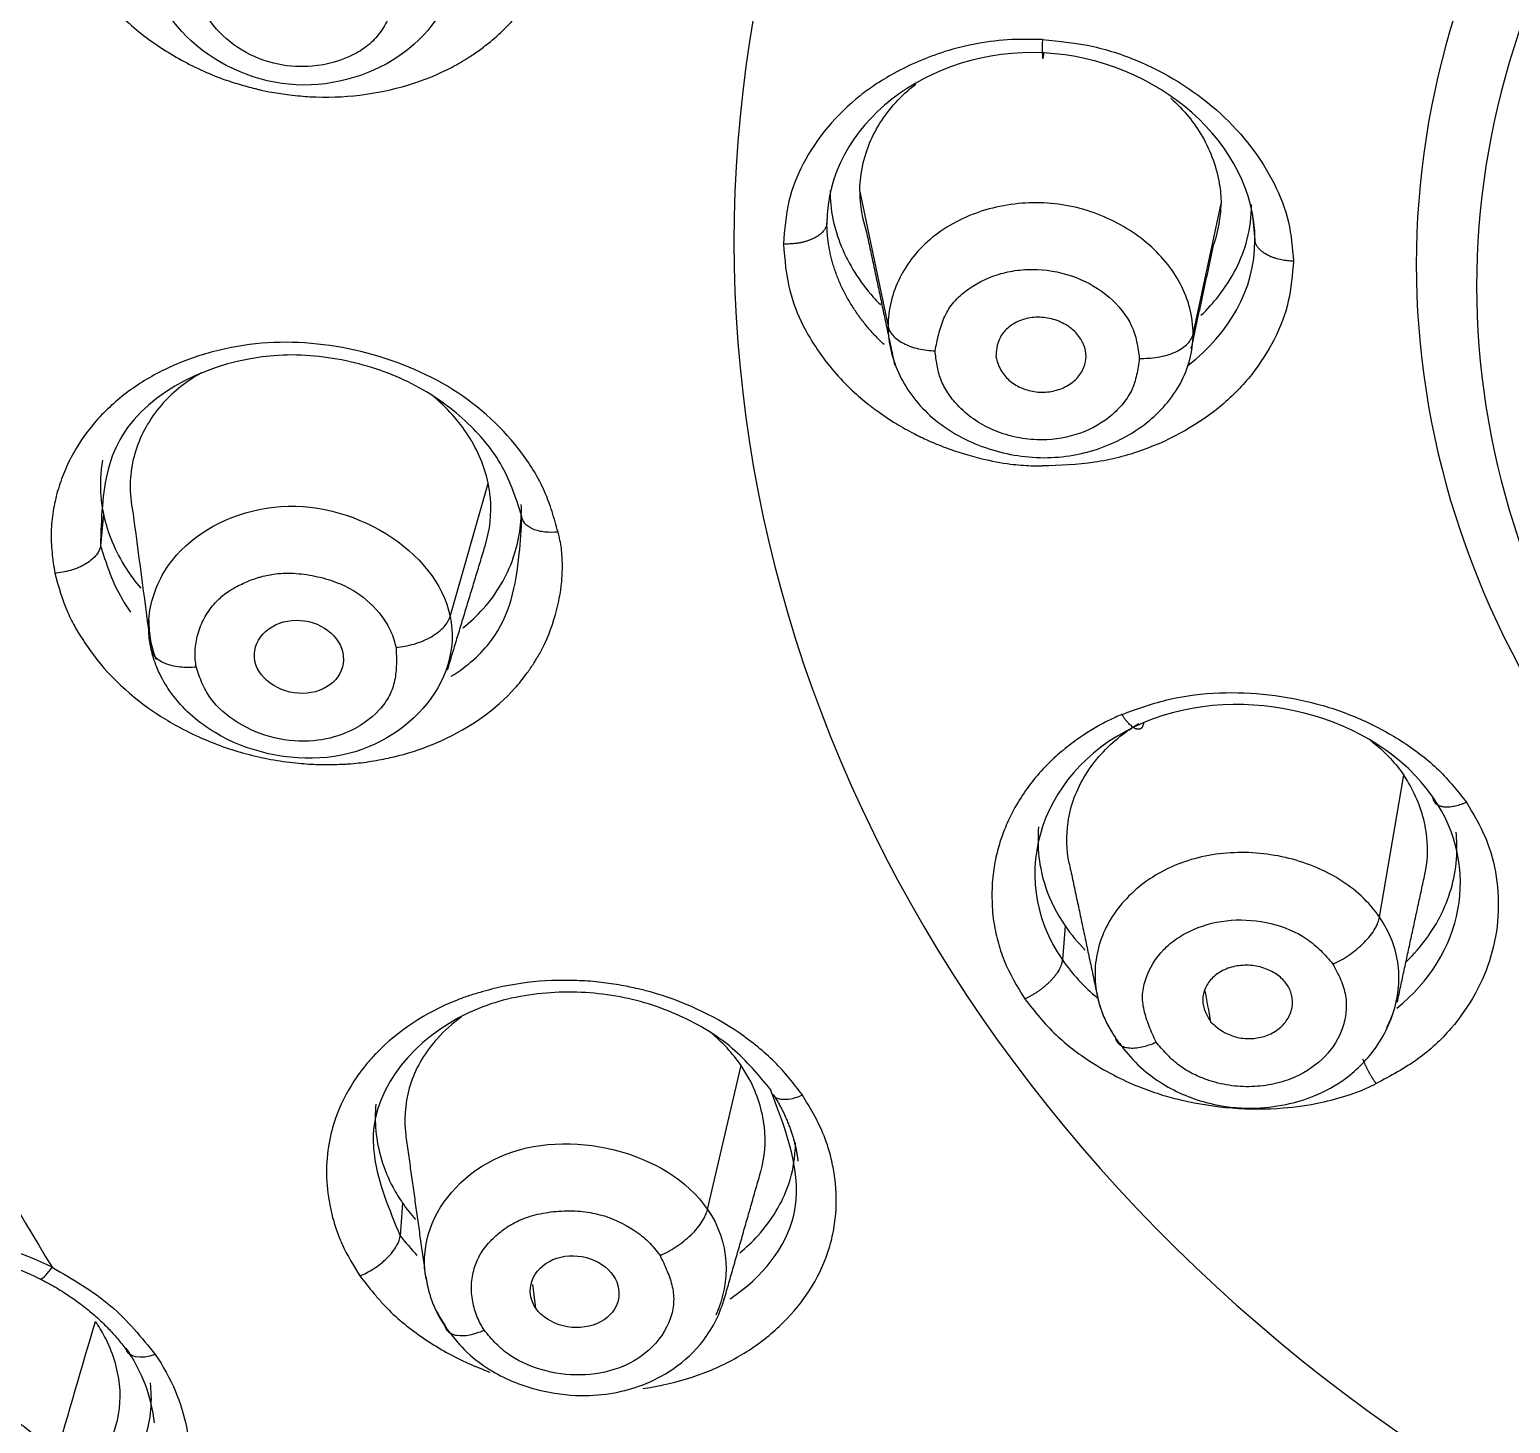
# Model space of a CAD drawing. Extents: x 0 to 1128, y 0 to 827.
# Drawn here: x 411.91 to 426.5, y 530.22 to 543.95 of the extents above; entities that cross this region are included whole.
import ezdxf

# ---------------------------------------------------------------- set-up
doc = ezdxf.new("R2010")
doc.units = 0
doc.header["$LTSCALE"] = 10
doc.header["$MEASUREMENT"] = 0
doc.layers.add('1', color=7, linetype='CONTINUOUS')

msp = doc.modelspace()

# ---------------------------------------------------------------- linework, layer by layer
at = {"layer": '1', "color": 7, "linetype": 'Continuous', "lineweight": -3}
for p, q in [((420.093, 542.357), (420.103, 542.309)), ((420.103, 542.309), (420.371, 541.028)), ((423.376, 540.954), (423.648, 542.224)), ((423.648, 542.224), (423.651, 542.239)), ((423.962, 542.121), (423.985, 541.878)), ((416.057, 538.17), (416.428, 539.472)), ((416.428, 539.472), (416.432, 539.484)), ((412.642, 539.18), (412.613, 538.868)), ((425.212, 535.207), (425.448, 536.591)), ((425.448, 536.591), (425.451, 536.607)), ((422.115, 535.12), (422.088, 534.787)), ((418.593, 532.326), (418.919, 533.732)), ((418.919, 533.732), (418.923, 533.745)), ((415.589, 532.388), (415.564, 532.067)), ((416.901, 531.352), (416.873, 531.587))]:
    msp.add_line(p, q, dxfattribs=at)
for centre, major_axis, start_param, end_param in [((437.081, 545.153), (38.932, 0), 1.570796, 3.633743), ((437.081, 545.084), (38.762, 0), 1.570796, 4.712389), ((437.081, 545.06), (38.555, 0), 1.570796, 4.712389), ((437.081, 545.06), (-37.7, 0), 4.712389, 7.319813), ((437.081, 541.86), (-18.228, 0), 4.712389, 7.853982), ((437.081, 541.64), (11.507, 0), 1.570796, 4.712389), ((437.081, 541.425), (10.912, 0), 1.570796, 4.712389), ((437.081, 541.611), (-10.285, 0), 4.712389, 7.853982), ((437.081, 544.455), (-36.953, 0), 0, 1.570796), ((437.081, 542.522), (28.054, 0), 3.451694, 3.616785), ((437.081, 544.651), (37.281, 0), 3.592657, 5.752256)]:
    msp.add_ellipse(centre, major_axis=major_axis, ratio=0.838671, start_param=start_param, end_param=end_param, dxfattribs=at)
for points, knots in [([(431.04, 512.535), (425.999, 513.17), (421.141, 514.611), (412.396, 518.844), (408.492, 521.677), (402.205, 528.29), (399.797, 532.118), (396.83, 540.21), (396.254, 544.5), (397.009, 552.952), (398.337, 557.122), (402.73, 564.753), (405.778, 568.231), (413.193, 573.996), (417.54, 576.293), (426.974, 579.4), (431.994, 580.201), (437.081, 580.199)], [0, 0, 0, 0, 0.125, 0.125, 0.25, 0.25, 0.375, 0.375, 0.5, 0.5, 0.625, 0.625, 0.75, 0.75, 0.875, 0.875, 1, 1, 1, 1]), ([(396.8, 541.545), (396.777, 541.68), (396.683, 542.261), (396.531, 543.423), (396.398, 545.164), (396.381, 547.303), (396.566, 549.831), (397.058, 552.728), (397.971, 555.959), (399.43, 559.466), (401.563, 563.165), (404.488, 566.944), (408.319, 570.638), (413.091, 574.125), (416.891, 575.918), (418.859, 576.847)], [0, 0, 0, 0, 0.009615, 0.041386, 0.082395, 0.132638, 0.192115, 0.260823, 0.338758, 0.425918, 0.5223, 0.627902, 0.74272, 0.866749, 1, 1, 1, 1]), ([(412.163, 545.967), (412.143, 545.834), (412.12, 545.674), (412.13, 545.463), (412.144, 545.354), (412.164, 545.242), (412.236, 544.902), (412.418, 544.538), (412.718, 544.186), (412.887, 544.018), (413.078, 543.86), (413.28, 543.726), (413.489, 543.608), (413.698, 543.512), (413.888, 543.441), (414.03, 543.4), (414.119, 543.377), (414.162, 543.366), (414.217, 543.353), (414.319, 543.332), (414.453, 543.314), (414.578, 543.3), (414.81, 543.282), (415.334, 543.302), (415.871, 543.46), (416.224, 543.668), (416.349, 543.753), (416.537, 543.897), (416.754, 544.123), (416.949, 544.411), (417.058, 544.645), (417.102, 544.795), (417.115, 544.873), (417.119, 544.897), (417.12, 544.905)], [0, 0, 0, 0, 0.060421, 0.072084, 0.094166, 0.108903, 0.121828, 0.246435, 0.274347, 0.309247, 0.341664, 0.37181, 0.403144, 0.434459, 0.45949, 0.480233, 0.490665, 0.494549, 0.496984, 0.512085, 0.534222, 0.548197, 0.559976, 0.623043, 0.748626, 0.77488, 0.792367, 0.811517, 0.874461, 0.926138, 0.964247, 0.989067, 0.99634, 1, 1, 1, 1]), ([(416.057, 544.388), (415.921, 543.743), (415.088, 543.289), (413.945, 543.508), (413.596, 543.714), (413.259, 544.118), (413.178, 544.269), (413.106, 544.517), (413.083, 544.646), (413.088, 544.784), (413.094, 544.865), (413.107, 544.937), (413.109, 544.95)], [0, 0, 0, 0, 0.5, 0.5, 0.75, 0.75, 0.875, 0.875, 0.9375, 0.96875, 0.96875, 1, 1, 1, 1]), ([(415.525, 544.24), (415.504, 544.188), (415.462, 544.084), (415.383, 543.936), (415.268, 543.806), (415.052, 543.665), (414.74, 543.575), (414.345, 543.597), (413.993, 543.735), (413.707, 543.982), (413.578, 544.219), (413.547, 544.384), (413.542, 544.495), (413.55, 544.578), (413.555, 544.633)], [0, 0, 0, 0, 0.063636, 0.126088, 0.187939, 0.250872, 0.393805, 0.500693, 0.625165, 0.749832, 0.874912, 0.906038, 0.937161, 1, 1, 1, 1]), ([(421.891, 543.856), (421.79, 543.858), (421.463, 543.863), (420.952, 543.767), (420.515, 543.578), (420.249, 543.416), (419.896, 543.16), (419.578, 542.776), (419.371, 542.255), (419.351, 541.983), (419.341, 541.841)], [0, 0, 0, 0, 0.076539, 0.248308, 0.393169, 0.453603, 0.502015, 0.753921, 0.87163, 1, 1, 1, 1]), ([(421.891, 543.856), (422.06, 543.839), (422.395, 543.806), (423.019, 543.592), (423.686, 543.16), (424.133, 542.573), (424.334, 542.062), (424.354, 541.801), (424.364, 541.672)], [0, 0, 0, 0, 0.131505, 0.260221, 0.512195, 0.75971, 0.880917, 1, 1, 1, 1]), ([(420.093, 542.357), (420.093, 542.509), (420.122, 542.662), (420.238, 542.96), (420.33, 543.108), (420.505, 543.301), (420.571, 543.361), (420.643, 543.415)], [0, 0, 0, 0, 0.380314, 0.380314, 0.793123, 0.793123, 1, 1, 1, 1]), ([(423.157, 543.278), (423.283, 543.165), (423.389, 543.036), (423.551, 542.752), (423.607, 542.593), (423.645, 542.37), (423.651, 542.304), (423.651, 542.239)], [0, 0, 0, 0, 0.402865, 0.402865, 0.827766, 0.827766, 1, 1, 1, 1]), ([(419.799, 542.367), (419.799, 542.183), (419.838, 541.995), (419.982, 541.641), (420.091, 541.47), (420.248, 541.292), (420.273, 541.266), (420.298, 541.24)], [0, 0, 0, 0, 0.458529, 0.458529, 0.919013, 0.919013, 1, 1, 1, 1]), ([(423.376, 540.954), (423.376, 541.128), (423.286, 541.461), (422.941, 541.875), (422.531, 542.115), (422.161, 542.223), (421.87, 542.256), (421.577, 542.238), (421.295, 542.174), (421.034, 542.064), (420.803, 541.913), (420.615, 541.725), (420.431, 541.439), (420.371, 541.195), (420.371, 541.028)], [0, 0, 0, 0, 0.125, 0.25, 0.375, 0.4375, 0.5, 0.5625, 0.625, 0.6875, 0.75, 0.8125, 0.875, 1, 1, 1, 1]), ([(423.453, 541.138), (423.517, 541.198), (423.576, 541.263), (423.76, 541.498), (423.857, 541.689), (423.937, 541.999), (423.951, 542.114), (423.951, 542.229)], [0, 0, 0, 0, 0.205549, 0.205549, 0.715481, 0.715481, 1, 1, 1, 1]), ([(423.578, 541.828), (423.605, 541.906), (423.625, 541.986), (423.646, 542.124), (423.651, 542.181), (423.651, 542.239)], [0, 0, 0, 0, 0.589183, 0.589183, 1, 1, 1, 1]), ([(419.341, 541.841), (419.353, 541.687), (419.374, 541.413), (419.533, 541.013), (419.728, 540.709), (419.931, 540.477), (420.071, 540.349), (420.177, 540.26), (420.291, 540.174), (420.44, 540.074), (420.611, 539.979), (420.773, 539.899), (420.993, 539.811), (421.264, 539.726), (421.549, 539.672), (421.75, 539.655), (421.854, 539.655), (421.891, 539.654)], [0, 0, 0, 0, 0.137587, 0.245941, 0.371959, 0.442464, 0.499477, 0.525628, 0.553364, 0.613557, 0.666301, 0.705635, 0.753132, 0.848234, 0.921132, 0.972109, 1, 1, 1, 1]), ([(424.364, 541.672), (424.354, 541.539), (424.333, 541.274), (424.186, 540.896), (423.965, 540.549), (423.568, 540.14), (423.029, 539.835), (422.402, 539.671), (422.064, 539.66), (421.891, 539.654)], [0, 0, 0, 0, 0.122698, 0.244869, 0.367211, 0.490075, 0.738031, 0.866369, 1, 1, 1, 1]), ([(420.834, 540.788), (420.845, 540.843), (420.867, 540.952), (420.915, 541.11), (420.999, 541.257), (421.17, 541.418), (421.392, 541.534), (421.644, 541.587), (421.904, 541.598), (422.233, 541.53), (422.564, 541.332), (422.738, 541.118), (422.8, 540.96), (422.828, 540.852), (422.839, 540.769), (422.846, 540.714)], [0, 0, 0, 0, 0.064052, 0.126755, 0.188326, 0.250857, 0.375724, 0.438167, 0.500616, 0.625533, 0.750452, 0.874799, 0.905823, 0.936975, 1, 1, 1, 1]), ([(420.371, 541.028), (420.371, 540.864), (420.452, 540.534), (420.781, 540.106), (421.198, 539.866), (421.575, 539.76), (421.869, 539.727), (422.16, 539.746), (422.53, 539.836), (422.94, 540.055), (423.285, 540.452), (423.376, 540.78), (423.376, 540.954)], [0, 0, 0, 0, 0.125, 0.25, 0.375, 0.4375, 0.5, 0.5625, 0.625, 0.75, 0.875, 1, 1, 1, 1]), ([(420.371, 541.028), (420.374, 541.014), (420.384, 540.985), (420.415, 540.941), (420.461, 540.899), (420.54, 540.849), (420.643, 540.812), (420.753, 540.793), (420.808, 540.789), (420.834, 540.788)], [0, 0, 0, 0, 0.123912, 0.249145, 0.374378, 0.499611, 0.750076, 0.875309, 1, 1, 1, 1]), ([(422.322, 540.733), (422.322, 540.773), (422.313, 540.813), (422.282, 540.887), (422.259, 540.923), (422.2, 540.99), (422.162, 541.022), (422.077, 541.071), (422.03, 541.091), (421.931, 541.115), (421.877, 541.121), (421.777, 541.116), (421.728, 541.106), (421.639, 541.074), (421.597, 541.051), (421.527, 540.995), (421.498, 540.961), (421.459, 540.89), (421.447, 540.853), (421.436, 540.787), (421.434, 540.758), (421.434, 540.73)], [0, 0, 0, 0, 0.098506, 0.098506, 0.196465, 0.196465, 0.303981, 0.303981, 0.41042, 0.41042, 0.520243, 0.520243, 0.623988, 0.623988, 0.728719, 0.728719, 0.832938, 0.832938, 0.928316, 0.928316, 1, 1, 1, 1]), ([(417.12, 539.002), (417.101, 539.069), (417.073, 539.17), (417.028, 539.304), (416.949, 539.502), (416.699, 539.911), (415.906, 540.659), (414.656, 540.958), (413.725, 540.794), (413.286, 540.638), (412.898, 540.413), (412.575, 540.126), (412.372, 539.843), (412.254, 539.598), (412.187, 539.406), (412.143, 539.209), (412.122, 539.006), (412.132, 538.802), (412.152, 538.665), (412.163, 538.597)], [0, 0, 0, 0, 0.031466, 0.047152, 0.062813, 0.125592, 0.251146, 0.497548, 0.560328, 0.623104, 0.685882, 0.748658, 0.811438, 0.842837, 0.874274, 0.905775, 0.937225, 0.968583, 1, 1, 1, 1]), ([(422.846, 540.714), (422.875, 540.713), (422.934, 540.714), (423.058, 540.727), (423.178, 540.762), (423.272, 540.814), (423.326, 540.86), (423.361, 540.907), (423.373, 540.939), (423.376, 540.954)], [0, 0, 0, 0, 0.124691, 0.249924, 0.500389, 0.625622, 0.750855, 0.876088, 1, 1, 1, 1]), ([(416.764, 539.154), (416.71, 539.322), (416.602, 539.662), (416.221, 540.122), (415.69, 540.493), (415.027, 540.72), (413.936, 540.81), (412.8, 540.242), (412.652, 539.506), (412.631, 539.259)], [0, 0, 0, 0, 0.1005, 0.204813, 0.31329, 0.426796, 0.544733, 0.852924, 1, 1, 1, 1]), ([(422.846, 540.714), (422.839, 540.659), (422.827, 540.578), (422.8, 540.471), (422.759, 540.368), (422.677, 540.251), (422.51, 540.088), (422.23, 539.942), (421.892, 539.897), (421.612, 539.934), (421.399, 540.004), (421.207, 540.111), (421.061, 540.239), (420.955, 540.373), (420.897, 540.484), (420.868, 540.576), (420.848, 540.67), (420.84, 540.74), (420.834, 540.788)], [0, 0, 0, 0, 0.063042, 0.094196, 0.125209, 0.187664, 0.250102, 0.374984, 0.499861, 0.571217, 0.64257, 0.713923, 0.785286, 0.839201, 0.892766, 0.919409, 0.946138, 1, 1, 1, 1]), ([(421.434, 540.73), (421.445, 540.68), (421.462, 540.631), (421.512, 540.551), (421.54, 540.517), (421.609, 540.461), (421.649, 540.437), (421.735, 540.402), (421.782, 540.39), (421.879, 540.378), (421.93, 540.38), (422.026, 540.397), (422.072, 540.412), (422.157, 540.454), (422.197, 540.482), (422.26, 540.548), (422.284, 540.586), (422.314, 540.66), (422.322, 540.697), (422.322, 540.733)], [0, 0, 0, 0, 0.132601, 0.132601, 0.237972, 0.237972, 0.343557, 0.343557, 0.448926, 0.448926, 0.561915, 0.561915, 0.671392, 0.671392, 0.788006, 0.788006, 0.901862, 0.901862, 1, 1, 1, 1]), ([(413.608, 540.572), (413.464, 540.49), (413.335, 540.389), (413.114, 540.145), (413.025, 539.994), (412.944, 539.758), (412.924, 539.679), (412.909, 539.557), (412.906, 539.516), (412.904, 539.384), (412.912, 539.291), (412.931, 539.199), (412.931, 539.198), (412.931, 539.198)], [0, 0, 0, 0, 0.282344, 0.282344, 0.599282, 0.599282, 0.752385, 0.752385, 0.828532, 0.828532, 0.999603, 0.999603, 1, 1, 1, 1]), ([(416.432, 539.484), (416.398, 539.646), (416.33, 539.806), (416.143, 540.096), (416.023, 540.231), (415.883, 540.347)], [0, 0, 0, 0, 0.50603, 0.50603, 1, 1, 1, 1]), ([(412.634, 539.709), (412.613, 539.592), (412.607, 539.473), (412.621, 539.296), (412.63, 539.238), (412.642, 539.18)], [0, 0, 0, 0, 0.676982, 0.676982, 1, 1, 1, 1]), ([(416.404, 538.875), (416.45, 539.023), (416.467, 539.181), (416.449, 539.387), (416.442, 539.436), (416.432, 539.484)], [0, 0, 0, 0, 0.763571, 0.763571, 1, 1, 1, 1]), ([(413.109, 537.86), (413.112, 537.847), (413.095, 537.933), (413.088, 538.014), (413.087, 538.059), (413.09, 538.192), (413.105, 538.274), (413.174, 538.508), (413.253, 538.652), (413.587, 539.028), (413.937, 539.204), (415.083, 539.335), (415.921, 538.824), (416.057, 538.17)], [0, 0, 0, 0, 0.03125, 0.03125, 0.0625, 0.0625, 0.125, 0.125, 0.25, 0.25, 0.5, 0.5, 1, 1, 1, 1]), ([(416.182, 538.057), (416.255, 538.116), (416.323, 538.179), (416.516, 538.394), (416.616, 538.567), (416.737, 538.915), (416.765, 539.095), (416.758, 539.274)], [0, 0, 0, 0, 0.190711, 0.190711, 0.609674, 0.609674, 1, 1, 1, 1]), ([(412.642, 539.18), (412.681, 538.995), (412.758, 538.811), (412.909, 538.576), (412.957, 538.511), (413.009, 538.448)], [0, 0, 0, 0, 0.717853, 0.717853, 1, 1, 1, 1]), ([(417.12, 539.002), (417.078, 538.998), (416.988, 538.997), (416.887, 539.021), (416.826, 539.055), (416.78, 539.095), (416.766, 539.131), (416.764, 539.154)], [0, 0, 0, 0, 0.247437, 0.498291, 0.623718, 0.749146, 1, 1, 1, 1]), ([(412.163, 538.597), (412.199, 538.466), (412.242, 538.308), (412.337, 538.11), (412.394, 538.011), (412.456, 537.914), (412.658, 537.616), (412.97, 537.325), (413.384, 537.079), (413.606, 536.968), (413.844, 536.875), (414.082, 536.805), (414.321, 536.753), (414.55, 536.723), (414.751, 536.71), (414.898, 536.711), (414.995, 536.714), (415.106, 536.72), (415.256, 536.737), (415.436, 536.771), (415.682, 536.83), (416.147, 537.001), (416.558, 537.288), (416.797, 537.585), (416.877, 537.7), (416.991, 537.889), (417.098, 538.16), (417.161, 538.483), (417.167, 538.731), (417.148, 538.886), (417.129, 538.966), (417.122, 538.992), (417.12, 539.002)], [0, 0, 0, 0, 0.060416, 0.072983, 0.094792, 0.109132, 0.121815, 0.246407, 0.274341, 0.309224, 0.341626, 0.371799, 0.403142, 0.434465, 0.4595, 0.480217, 0.490634, 0.496999, 0.523192, 0.548852, 0.56912, 0.623089, 0.74865, 0.77487, 0.792478, 0.811531, 0.874478, 0.925128, 0.962892, 0.988037, 0.995731, 1, 1, 1, 1]), ([(412.613, 538.868), (412.61, 538.841), (412.592, 538.794), (412.531, 538.732), (412.45, 538.673), (412.317, 538.618), (412.21, 538.6), (412.163, 538.597)], [0, 0, 0, 0, 0.251022, 0.376533, 0.502044, 0.753066, 1, 1, 1, 1]), ([(412.613, 538.868), (412.666, 538.7), (412.739, 538.474), (412.872, 538.266), (412.909, 538.214)], [0, 0, 0, 0, 0.745914, 1, 1, 1, 1]), ([(416.067, 537.581), (416.227, 537.68), (416.609, 538.015), (416.707, 538.475), (416.738, 538.786)], [0, 0, 0, 0, 0.357597, 1, 1, 1, 1]), ([(413.555, 537.674), (413.549, 537.722), (413.537, 537.822), (413.563, 537.977), (413.617, 538.134), (413.695, 538.251), (413.766, 538.33), (413.819, 538.379), (413.882, 538.424), (413.95, 538.464), (414.022, 538.499), (414.088, 538.526), (414.147, 538.548), (414.227, 538.571), (414.354, 538.597), (414.543, 538.6), (414.752, 538.567), (414.951, 538.507), (415.183, 538.391), (415.359, 538.22), (415.48, 538.025), (415.51, 537.918), (415.525, 537.864)], [0, 0, 0, 0, 0.054279, 0.115798, 0.180488, 0.244899, 0.27327, 0.297886, 0.323668, 0.355587, 0.379723, 0.406202, 0.428739, 0.443022, 0.489863, 0.555193, 0.62383, 0.691696, 0.754495, 0.875032, 0.937133, 1, 1, 1, 1]), ([(416.057, 538.17), (416.194, 537.525), (415.608, 536.861), (414.463, 536.742), (414.057, 536.836), (413.583, 537.121), (413.447, 537.239), (413.281, 537.452), (413.208, 537.567), (413.156, 537.698), (413.129, 537.776), (413.112, 537.847), (413.109, 537.86)], [0, 0, 0, 0, 0.5, 0.5, 0.75, 0.75, 0.875, 0.875, 0.9375, 0.96875, 0.96875, 1, 1, 1, 1]), ([(415.525, 537.864), (415.581, 537.87), (415.703, 537.892), (415.851, 537.954), (415.945, 538.018), (416.019, 538.086), (416.048, 538.138), (416.057, 538.17)], [0, 0, 0, 0, 0.250198, 0.500927, 0.626291, 0.751655, 1, 1, 1, 1]), ([(413.109, 537.86), (413.113, 537.832), (413.132, 537.788), (413.189, 537.739), (413.265, 537.698), (413.391, 537.668), (413.502, 537.669), (413.555, 537.674)], [0, 0, 0, 0, 0.248345, 0.373709, 0.499073, 0.749802, 1, 1, 1, 1]), ([(415.525, 537.864), (415.527, 537.809), (415.53, 537.7), (415.517, 537.538), (415.463, 537.384), (415.322, 537.189), (415.071, 537.017), (414.699, 536.925), (414.32, 536.954), (413.957, 537.106), (413.743, 537.292), (413.648, 537.439), (413.599, 537.542), (413.572, 537.621), (413.555, 537.674)], [0, 0, 0, 0, 0.063636, 0.126088, 0.187939, 0.250872, 0.393805, 0.500693, 0.625165, 0.749832, 0.874912, 0.906038, 0.937161, 1, 1, 1, 1]), ([(422.673, 537.205), (422.829, 537.261), (423.135, 537.372), (423.79, 537.449), (424.452, 537.373), (425.05, 537.16), (425.454, 536.939), (425.808, 536.668), (425.982, 536.449), (426.068, 536.339)], [0, 0, 0, 0, 0.132869, 0.26162, 0.511676, 0.635547, 0.758214, 0.879573, 1, 1, 1, 1]), ([(422.673, 537.205), (422.652, 537.195), (422.591, 537.169), (422.438, 537.093), (422.26, 536.981), (422.076, 536.839), (421.87, 536.651), (421.693, 536.421), (421.556, 536.172), (421.496, 536.016), (421.46, 535.904), (421.429, 535.787), (421.406, 535.657), (421.395, 535.515), (421.393, 535.36), (421.402, 535.21), (421.427, 535.07), (421.458, 534.941), (421.531, 534.71), (421.643, 534.526), (421.717, 534.401)], [0, 0, 0, 0, 0.018744, 0.053071, 0.136767, 0.191393, 0.246907, 0.373645, 0.444637, 0.500813, 0.525716, 0.552552, 0.611987, 0.646453, 0.684097, 0.754156, 0.783905, 0.813897, 0.874653, 1, 1, 1, 1]), ([(422.155, 535.738), (422.129, 535.872), (422.125, 536.009), (422.167, 536.306), (422.227, 536.468), (422.405, 536.753), (422.522, 536.882), (422.715, 537.034), (422.776, 537.076), (422.84, 537.114)], [0, 0, 0, 0, 0.255345, 0.255345, 0.57192, 0.57192, 0.875239, 0.875239, 1, 1, 1, 1]), ([(425.12, 536.953), (425.192, 536.896), (425.259, 536.835), (425.367, 536.718), (425.412, 536.664), (425.451, 536.607)], [0, 0, 0, 0, 0.55949, 0.55949, 1, 1, 1, 1]), ([(425.659, 535.631), (425.685, 535.75), (425.692, 535.873), (425.662, 536.15), (425.615, 536.307), (425.515, 536.505), (425.485, 536.557), (425.451, 536.607)], [0, 0, 0, 0, 0.365277, 0.365277, 0.83239, 0.83239, 1, 1, 1, 1]), ([(426.068, 536.339), (426.137, 536.223), (426.277, 535.988), (426.375, 535.603), (426.393, 535.211), (426.301, 534.689), (426.03, 534.198), (425.6, 533.792), (425.321, 533.642), (425.179, 533.566)], [0, 0, 0, 0, 0.120358, 0.241643, 0.364231, 0.488029, 0.738055, 0.866906, 1, 1, 1, 1]), ([(421.854, 536.096), (421.836, 535.9), (421.858, 535.698), (421.966, 535.372), (422.031, 535.241), (422.115, 535.12)], [0, 0, 0, 0, 0.590616, 0.590616, 1, 1, 1, 1]), ([(425.474, 534.768), (425.476, 534.77), (425.478, 534.772), (425.623, 534.911), (425.74, 535.071), (425.91, 535.42), (425.962, 535.616), (425.977, 535.889), (425.975, 535.967), (425.967, 536.045)], [0, 0, 0, 0, 0.005561, 0.005561, 0.40556, 0.40556, 0.831471, 0.831471, 1, 1, 1, 1]), ([(425.212, 535.207), (425.109, 535.358), (424.833, 535.608), (424.293, 535.823), (423.801, 535.861), (423.422, 535.8), (423.155, 535.708), (422.915, 535.571), (422.714, 535.397), (422.557, 535.194), (422.451, 534.967), (422.403, 534.726), (422.416, 534.402), (422.51, 534.166), (422.61, 534.021)], [0, 0, 0, 0, 0.125, 0.25, 0.375, 0.4375, 0.5, 0.5625, 0.625, 0.6875, 0.75, 0.8125, 0.875, 1, 1, 1, 1]), ([(423.011, 533.975), (422.987, 534.027), (422.941, 534.13), (422.887, 534.288), (422.87, 534.449), (422.918, 534.659), (423.037, 534.853), (423.218, 535.003), (423.431, 535.12), (423.749, 535.198), (424.147, 535.163), (424.421, 535.05), (424.567, 534.939), (424.656, 534.856), (424.714, 534.79), (424.753, 534.745)], [0, 0, 0, 0, 0.064052, 0.126755, 0.188326, 0.250857, 0.375724, 0.438167, 0.500616, 0.625533, 0.750452, 0.874799, 0.905823, 0.936975, 1, 1, 1, 1]), ([(424.753, 534.745), (424.778, 534.756), (424.83, 534.781), (424.937, 534.847), (425.041, 534.932), (425.122, 535.024), (425.169, 535.091), (425.199, 535.154), (425.21, 535.191), (425.212, 535.207)], [0, 0, 0, 0, 0.124691, 0.249924, 0.500389, 0.625622, 0.750855, 0.876088, 1, 1, 1, 1]), ([(425.283, 534.115), (425.307, 534.161), (425.391, 534.358), (425.435, 534.734), (425.316, 535.057), (425.212, 535.207)], [0, 0, 0, 0, 0.135275, 0.567638, 1, 1, 1, 1]), ([(424.753, 534.745), (424.78, 534.694), (424.819, 534.619), (424.859, 534.515), (424.886, 534.409), (424.887, 534.274), (424.843, 534.063), (424.694, 533.821), (424.435, 533.642), (424.177, 533.558), (423.955, 533.53), (423.729, 533.543), (423.529, 533.594), (423.359, 533.666), (423.245, 533.738), (423.166, 533.805), (423.093, 533.878), (423.044, 533.936), (423.011, 533.975)], [0, 0, 0, 0, 0.063042, 0.094196, 0.125209, 0.187664, 0.250102, 0.374984, 0.499861, 0.571217, 0.64257, 0.713923, 0.785286, 0.839201, 0.892766, 0.919409, 0.946138, 1, 1, 1, 1]), ([(424.299, 534.544), (424.276, 534.578), (424.245, 534.609), (424.174, 534.661), (424.133, 534.683), (424.043, 534.716), (423.992, 534.728), (423.891, 534.735), (423.84, 534.732), (423.741, 534.713), (423.693, 534.696), (423.611, 534.649), (423.576, 534.621), (423.52, 534.556), (423.498, 534.519), (423.472, 534.441), (423.468, 534.4), (423.478, 534.322), (423.489, 534.285), (423.519, 534.223), (423.535, 534.198), (423.552, 534.173)], [0, 0, 0, 0, 0.098506, 0.098506, 0.196465, 0.196465, 0.303981, 0.303981, 0.41042, 0.41042, 0.520243, 0.520243, 0.623988, 0.623988, 0.728719, 0.728719, 0.832938, 0.832938, 0.928316, 0.928316, 1, 1, 1, 1]), ([(419.528, 533.454), (419.441, 533.566), (419.311, 533.735), (419.088, 533.931), (418.721, 534.208), (418.306, 534.4), (417.896, 534.505), (417.766, 534.531), (417.646, 534.551), (417.507, 534.57), (417.349, 534.582), (417.199, 534.584), (417.109, 534.583), (416.908, 534.578), (416.654, 534.545), (416.385, 534.477), (416.233, 534.43), (415.847, 534.288), (415.506, 534.06), (415.236, 533.765), (415.087, 533.572), (414.979, 533.368), (414.915, 533.19), (414.888, 533.095), (414.828, 532.83), (414.832, 532.534), (414.9, 532.238), (414.937, 532.122), (414.971, 532.033), (415.034, 531.888), (415.105, 531.773), (415.168, 531.672)], [0, 0, 0, 0, 0.06012, 0.090369, 0.121188, 0.245294, 0.261275, 0.282363, 0.295488, 0.307774, 0.335646, 0.355764, 0.365056, 0.370164, 0.432972, 0.463563, 0.480258, 0.49674, 0.630698, 0.648906, 0.677549, 0.741727, 0.756342, 0.767187, 0.788862, 0.885552, 0.905043, 0.929441, 0.940757, 0.948459, 1, 1, 1, 1]), ([(419.214, 533.508), (419.097, 533.649), (418.858, 533.938), (418.322, 534.261), (417.685, 534.46), (416.988, 534.487), (415.957, 534.264), (415.278, 533.534), (415.298, 532.945), (415.312, 532.845)], [0, 0, 0, 0, 0.109469, 0.223178, 0.341502, 0.465386, 0.594187, 0.931764, 1, 1, 1, 1]), ([(423.552, 534.173), (423.59, 534.135), (423.634, 534.099), (423.724, 534.05), (423.768, 534.033), (423.86, 534.012), (423.908, 534.009), (424.002, 534.014), (424.048, 534.023), (424.137, 534.053), (424.179, 534.076), (424.25, 534.13), (424.28, 534.162), (424.327, 534.234), (424.343, 534.275), (424.357, 534.358), (424.356, 534.401), (424.337, 534.477), (424.321, 534.512), (424.299, 534.544)], [0, 0, 0, 0, 0.132601, 0.132601, 0.237972, 0.237972, 0.343557, 0.343557, 0.448926, 0.448926, 0.561915, 0.561915, 0.671392, 0.671392, 0.788006, 0.788006, 0.901862, 0.901862, 1, 1, 1, 1]), ([(421.717, 534.401), (421.814, 534.279), (421.995, 534.05), (422.321, 533.804), (422.608, 533.638), (422.849, 533.529), (423.065, 533.455), (423.521, 533.333), (424.061, 533.29), (424.605, 533.368), (424.879, 533.44), (425.059, 533.508), (425.147, 533.551), (425.179, 533.566)], [0, 0, 0, 0, 0.131773, 0.246242, 0.325703, 0.393093, 0.450763, 0.500429, 0.752867, 0.848018, 0.921002, 0.972064, 1, 1, 1, 1]), ([(422.671, 533.939), (422.725, 533.863), (422.846, 533.727), (423.128, 533.516), (423.503, 533.358), (423.929, 533.311), (424.279, 533.349), (424.593, 533.443), (424.911, 533.619), (425.22, 533.936), (425.342, 534.218), (425.381, 534.39)], [0, 0, 0, 0, 0.087939, 0.169624, 0.313575, 0.433781, 0.530967, 0.614973, 0.718418, 0.846156, 1, 1, 1, 1]), ([(416.17, 534.224), (416.081, 534.16), (416.001, 534.089), (415.816, 533.884), (415.726, 533.736), (415.62, 533.427), (415.601, 533.26), (415.618, 533.079), (415.62, 533.061), (415.622, 533.044)], [0, 0, 0, 0, 0.222629, 0.222629, 0.592909, 0.592909, 0.961631, 0.961631, 1, 1, 1, 1]), ([(422.61, 534.021), (422.612, 534.008), (422.621, 533.983), (422.648, 533.952), (422.687, 533.929), (422.756, 533.913), (422.846, 533.919), (422.941, 533.946), (422.988, 533.964), (423.011, 533.975)], [0, 0, 0, 0, 0.123912, 0.249145, 0.374378, 0.499611, 0.750076, 0.875309, 1, 1, 1, 1]), ([(419.116, 532.697), (419.157, 532.84), (419.169, 532.992), (419.134, 533.301), (419.084, 533.463), (418.979, 533.659), (418.952, 533.703), (418.923, 533.745)], [0, 0, 0, 0, 0.419136, 0.419136, 0.867888, 0.867888, 1, 1, 1, 1]), ([(417.955, 530.562), (418.023, 530.571), (418.247, 530.61), (418.611, 530.721), (419.012, 530.931), (419.461, 531.291), (419.727, 531.703), (419.831, 532.086), (419.869, 532.349), (419.858, 532.605), (419.804, 532.87), (419.751, 533.035), (419.686, 533.175), (419.62, 533.3), (419.564, 533.392), (419.528, 533.454)], [0, 0, 0, 0, 0.045354, 0.151313, 0.257436, 0.363591, 0.574832, 0.627972, 0.681169, 0.7876, 0.830195, 0.893841, 0.92031, 0.94682, 1, 1, 1, 1]), ([(418.816, 531.447), (419.133, 531.66), (419.663, 532.319), (419.374, 533.084), (419.214, 533.508)], [0, 0, 0, 0, 0.44622, 1, 1, 1, 1]), ([(419.214, 533.508), (419.216, 533.485), (419.229, 533.453), (419.269, 533.425), (419.323, 533.409), (419.412, 533.412), (419.49, 533.438), (419.528, 533.454)], [0, 0, 0, 0, 0.251002, 0.376503, 0.502003, 0.753005, 1, 1, 1, 1]), ([(415.325, 533.364), (415.317, 533.277), (415.317, 533.189), (415.343, 532.913), (415.4, 532.721), (415.523, 532.49), (415.555, 532.438), (415.589, 532.388)], [0, 0, 0, 0, 0.264046, 0.264046, 0.833303, 0.833303, 1, 1, 1, 1]), ([(415.813, 531.677), (415.794, 531.833), (415.809, 531.986), (415.961, 532.43), (416.211, 532.695), (417.215, 533.144), (418.2, 532.903), (418.593, 532.326)], [0, 0, 0, 0, 0.139539, 0.139539, 0.426359, 0.426359, 1, 1, 1, 1]), ([(418.911, 531.899), (418.975, 531.952), (419.035, 532.008), (419.224, 532.217), (419.328, 532.388), (419.435, 532.702), (419.458, 532.842), (419.459, 532.983)], [0, 0, 0, 0, 0.18812, 0.18812, 0.656861, 0.656861, 1, 1, 1, 1]), ([(416.392, 531.136), (416.368, 531.179), (416.315, 531.27), (416.275, 531.422), (416.26, 531.585), (416.283, 531.717), (416.317, 531.811), (416.345, 531.873), (416.385, 531.932), (416.43, 531.989), (416.482, 532.043), (416.532, 532.087), (416.577, 532.124), (416.641, 532.169), (416.747, 532.228), (416.919, 532.285), (417.125, 532.314), (417.333, 532.314), (417.593, 532.271), (417.826, 532.161), (418.017, 532.011), (418.089, 531.919), (418.125, 531.873)], [0, 0, 0, 0, 0.054279, 0.115798, 0.180488, 0.244899, 0.27327, 0.297886, 0.323668, 0.355587, 0.379723, 0.406202, 0.428739, 0.443022, 0.489863, 0.555193, 0.62383, 0.691696, 0.754495, 0.875032, 0.937133, 1, 1, 1, 1]), ([(418.125, 531.873), (418.174, 531.894), (418.281, 531.95), (418.411, 532.054), (418.495, 532.144), (418.559, 532.232), (418.585, 532.292), (418.593, 532.326)], [0, 0, 0, 0, 0.250198, 0.500927, 0.626291, 0.751655, 1, 1, 1, 1]), ([(412.136, 531.757), (411.228, 532.211), (410.112, 532.225), (408.581, 531.517), (408.199, 530.8), (408.425, 530.047)], [0, 0, 0, 0, 0.5, 0.5, 1, 1, 1, 1]), ([(415.168, 531.672), (415.21, 531.688), (415.304, 531.735), (415.42, 531.827), (415.493, 531.909), (415.546, 531.988), (415.562, 532.04), (415.564, 532.067)], [0, 0, 0, 0, 0.246995, 0.497997, 0.623497, 0.748998, 1, 1, 1, 1]), ([(408.89, 530.832), (408.899, 530.956), (408.962, 531.175), (409.156, 531.452), (409.411, 531.662), (409.735, 531.82), (410.141, 531.932), (410.678, 531.981), (411.358, 531.91), (411.813, 531.745), (412.055, 531.624)], [0, 0, 0, 0, 0.145635, 0.270168, 0.373578, 0.459456, 0.561058, 0.684799, 0.830323, 1, 1, 1, 1]), ([(418.125, 531.873), (418.149, 531.822), (418.197, 531.721), (418.252, 531.565), (418.266, 531.404), (418.217, 531.182), (418.057, 530.948), (417.753, 530.757), (417.392, 530.677), (416.997, 530.716), (416.723, 530.831), (416.575, 530.941), (416.488, 531.024), (416.431, 531.091), (416.392, 531.136)], [0, 0, 0, 0, 0.063636, 0.126088, 0.187939, 0.250872, 0.393805, 0.500693, 0.625165, 0.749832, 0.874912, 0.906038, 0.937161, 1, 1, 1, 1]), ([(412.021, 531.64), (412.025, 531.64), (412.041, 531.645), (412.072, 531.673), (412.108, 531.719), (412.127, 531.745), (412.136, 531.757)], [0, 0, 0, 0, 0.179519, 0.599415, 0.809362, 1, 1, 1, 1]), ([(412.136, 531.757), (412.339, 531.639), (412.746, 531.403), (413.017, 531.065), (413.153, 530.896)], [0, 0, 0, 0, 0.499672, 1, 1, 1, 1]), ([(415.168, 531.672), (415.213, 531.614), (415.281, 531.526), (415.378, 531.414), (415.481, 531.304), (415.626, 531.177), (415.817, 531.04), (416.02, 530.915), (416.231, 530.809), (416.376, 530.75), (416.447, 530.724)], [0, 0, 0, 0, 0.144704, 0.216846, 0.288901, 0.433296, 0.578022, 0.722362, 0.866727, 1, 1, 1, 1]), ([(416.059, 531.108), (416.115, 531.029), (416.238, 530.892), (416.525, 530.685), (416.9, 530.535), (417.319, 530.48), (417.663, 530.508), (417.971, 530.593), (418.282, 530.754), (418.591, 531.043), (418.719, 531.305), (418.763, 531.466)], [0, 0, 0, 0, 0.09196, 0.175221, 0.320881, 0.442067, 0.539481, 0.623571, 0.726111, 0.851356, 1, 1, 1, 1]), ([(416.001, 531.198), (416.008, 531.186), (415.957, 531.263), (415.93, 531.314), (415.922, 531.329), (415.914, 531.344)], [0, 0, 0, 0, 0.719618, 0.719618, 1, 1, 1, 1]), ([(412.746, 530.132), (412.747, 530.134), (412.747, 530.136), (412.799, 530.283), (412.817, 530.442), (412.784, 530.759), (412.734, 530.922), (412.626, 531.125), (412.596, 531.175), (412.563, 531.223)], [0, 0, 0, 0, 0.006072, 0.006072, 0.436521, 0.436521, 0.862164, 0.862164, 1, 1, 1, 1]), ([(416.001, 531.198), (416.004, 531.17), (416.021, 531.132), (416.071, 531.099), (416.138, 531.079), (416.248, 531.084), (416.346, 531.116), (416.392, 531.136)], [0, 0, 0, 0, 0.248345, 0.373709, 0.499073, 0.749802, 1, 1, 1, 1]), ([(412.166, 529.866), (412.065, 530.012), (411.865, 530.204), (411.53, 530.389), (411.251, 530.488), (410.957, 530.541), (410.662, 530.546), (410.376, 530.505), (410.108, 530.42), (409.874, 530.292), (409.615, 530.072), (409.312, 529.587), (409.359, 529.082), (409.566, 528.782)], [0, 0, 0, 0, 0.125, 0.1875, 0.25, 0.3125, 0.375, 0.4375, 0.5, 0.5625, 0.625, 0.75, 1, 1, 1, 1]), ([(412.505, 529.39), (412.579, 529.438), (412.647, 529.491), (412.852, 529.682), (412.964, 529.843), (413.098, 530.188), (413.124, 530.375), (413.109, 530.581), (413.107, 530.6), (413.105, 530.618)], [0, 0, 0, 0, 0.173675, 0.173675, 0.574743, 0.574743, 0.961738, 0.961738, 1, 1, 1, 1])]:
    msp.add_open_spline(points, degree=3, knots=knots, dxfattribs=at)
for points, weights in [([(421.891, 543.856), (421.887, 543.665), (421.893, 543.611), (421.907, 543.724)], [1.00000000167, 0.814871382359, 0.81487141316, 1.00000009407]), ([(419.769, 542.047), (419.756, 541.917), (419.578, 541.831), (419.341, 541.841)], [1, 0.800168943184, 0.800168943193, 1.00000000003]), ([(420.331, 540.849), (419.985, 541.179), (419.769, 541.603), (419.769, 542.047)], [1.00000028004, 1.00000028337, 1.00000028544, 1.00000028552]), ([(424.364, 541.672), (424.149, 541.678), (423.996, 541.761), (423.985, 541.878)], [1.00000000041, 0.828535945273, 0.828535945165, 1.00000000008]), ([(422.889, 537.124), (422.871, 537.005), (422.783, 537.037), (422.673, 537.205)], [0.999999669286, 0.814871093832, 0.814871204056, 0.999999999957]), ([(426.068, 536.339), (425.882, 536.255), (425.749, 536.274), (425.74, 536.387)], [1.00000000043, 0.828535945292, 0.828535945175, 1.00000000008]), ([(422.088, 534.787), (422.077, 534.652), (421.923, 534.492), (421.717, 534.401)], [1, 0.800168943184, 0.800168943195, 1.00000000003]), ([(425.179, 533.566), (425.13, 533.633), (425.085, 533.716), (425.049, 533.806)], [0.999999999815, 0.914079879343, 0.86803617143, 0.861868876076])]:
    msp.add_rational_spline(points, weights, degree=3, dxfattribs=at)
for points, degree in [([(421.907, 543.724), (420.762, 543.784), (419.768, 543.007), (419.769, 542.047)], 3), ([(423.985, 541.878), (423.985, 542.826), (423.026, 543.665), (421.907, 543.724)], 3), ([(420.093, 542.357), (420.093, 542.222), (420.116, 542.085), (420.16, 541.953)], 3), ([(420.158, 541.962), (420.436, 540.647)], 1), ([(423.328, 540.648), (423.729, 540.955), (423.985, 541.393), (423.985, 541.878)], 3), ([(423.358, 540.81), (423.578, 541.829)], 1), ([(412.631, 539.259), (412.62, 539.13), (412.616, 538.999), (412.613, 538.868)], 3), ([(412.931, 539.198), (412.934, 539.181), (412.936, 539.164), (412.938, 539.146)], 3), ([(412.938, 539.146), (412.995, 538.718), (413.052, 538.289), (413.109, 537.86)], 3), ([(416.738, 538.786), (416.75, 538.907), (416.757, 539.031), (416.764, 539.154)], 3), ([(416.031, 537.644), (416.405, 538.877)], 1), ([(413.09, 538.137), (413.085, 537.936), (413.16, 537.747)], 2), ([(414.134, 537.73), (414.114, 537.824), (414.176, 538.021), (414.489, 538.17), (414.847, 538.086), (414.979, 537.908), (414.999, 537.814)], 3), ([(414.999, 537.814), (415.019, 537.719), (414.966, 537.523), (414.656, 537.375), (414.294, 537.459), (414.153, 537.636), (414.134, 537.73)], 3), ([(425.74, 536.387), (425.178, 537.207), (423.868, 537.538), (422.889, 537.124)], 3), ([(422.889, 537.124), (421.887, 536.702), (421.512, 535.618), (422.088, 534.787)], 3), ([(425.382, 534.311), (426.033, 534.827), (426.218, 535.695), (425.74, 536.387)], 3), ([(422.153, 535.747), (422.438, 534.405)], 1), ([(425.387, 534.368), (425.659, 535.631)], 1), ([(422.115, 535.12), (422.172, 535.037), (422.239, 534.957), (422.313, 534.882)], 3), ([(422.088, 534.787), (422.184, 534.646), (422.301, 534.52), (422.435, 534.41)], 3), ([(423.552, 534.173), (423.532, 534.279), (423.512, 534.386), (423.492, 534.492)], 3), ([(422.428, 534.448), (422.484, 534.165), (422.672, 533.939)], 2), ([(418.923, 533.745), (418.841, 533.865), (418.737, 533.976), (418.618, 534.075)], 3), ([(419.24, 533.461), (419.444, 533.138), (419.483, 532.802)], 2), ([(415.622, 533.043), (415.818, 531.642)], 1), ([(415.312, 532.845), (415.348, 532.589), (415.456, 532.328), (415.564, 532.067)], 3), ([(418.752, 531.423), (419.117, 532.699)], 1), ([(415.589, 532.388), (415.628, 532.333), (415.67, 532.279), (415.715, 532.226)], 3), ([(418.593, 532.326), (418.814, 532.007), (418.826, 531.617), (418.673, 531.285)], 3), ([(415.564, 532.067), (415.618, 532.002), (415.672, 531.937), (415.729, 531.874)], 3), ([(416.901, 531.352), (416.844, 531.435), (416.821, 531.638), (417.047, 531.866), (417.411, 531.889), (417.606, 531.759), (417.663, 531.676)], 3), ([(412.016, 531.644), (412.589, 531.351), (412.911, 530.881)], 2), ([(415.819, 531.662), (415.862, 531.342), (416.074, 531.087)], 2), ([(417.663, 531.676), (417.72, 531.594), (417.751, 531.394), (417.528, 531.167), (417.161, 531.143), (416.958, 531.27), (416.901, 531.352)], 3), ([(412.166, 529.866), (412.298, 530.319), (412.43, 530.771), (412.563, 531.223)], 3), ([(413.144, 530.224), (413.118, 530.474), (413.025, 530.729), (412.865, 530.96)], 3), ([(413.153, 530.896), (413.011, 530.842), (412.873, 530.873), (412.865, 530.96)], 3), ([(413.153, 530.896), (413.231, 530.782), (413.36, 530.548), (413.477, 530.169), (413.496, 529.916), (413.491, 529.788)], 3)]:
    msp.add_open_spline(points, degree=degree, dxfattribs=at)

doc.saveas('drawing.dxf')
